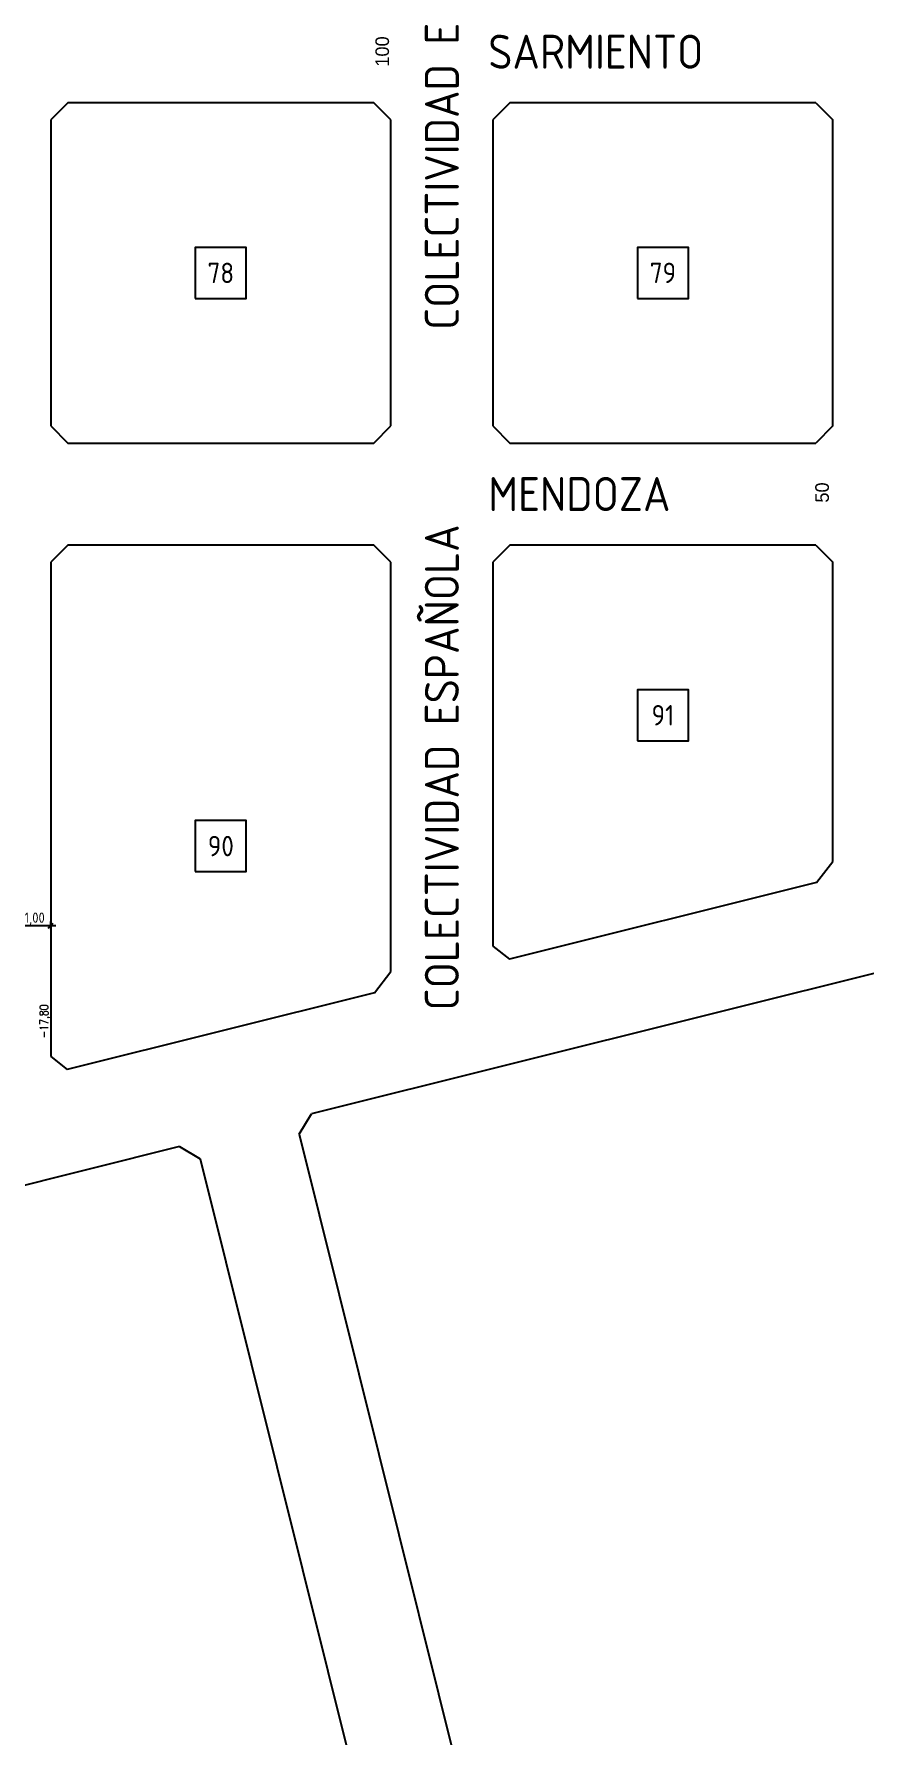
# Model space of a CAD drawing. Extents: x -48 to 13651, y -112 to 3468.
# Drawn here: x 3067 to 3312, y 859 to 1359 of the extents above; entities that cross this region are included whole.
import ezdxf
from ezdxf.enums import TextEntityAlignment as Align

# ---------------------------------------------------------------- set-up
doc = ezdxf.new("R2010")
doc.units = 0
doc.header["$LTSCALE"] = 6
doc.header["$MEASUREMENT"] = 0
doc.layers.get('0').update_dxf_attribs({"linetype": 'CONTINUOUS'})
doc.layers.get('DEFPOINTS').update_dxf_attribs({"linetype": 'CONTINUOUS'})
for name, color, linetype in [('AMPLIACIONES', 2, 'CONTINUOUS'), ('COTA', 2, 'CONTINUOUS'), ('MANZANAS', 7, 'CONTINUOUS'), ('NUMCASA', 12, 'CONTINUOUS'), ('NUMERO-MANZANA', 4, 'CONTINUOUS'), ('PROGRESIVA', 60, 'CONTINUOUS')]:
    doc.layers.add(name, color=color, linetype=linetype)
doc.layers.add('ATENCION', color=7, linetype='CONTINUOUS', plot=False)
doc.styles.add('ABADIMTCONDE', font='isocp.shx')
doc.styles.add('GEOSLAB703LTBT', font='isocp.shx', dxfattribs={"width": 0.9, "height": 8})
doc.styles.add('GOTHICE', font='GOTHICE.shx', dxfattribs={"height": 0.6})
doc.styles.add('ROMANS', font='romans.shx', dxfattribs={"width": 0.8, "height": 2.5})
doc.dimstyles.new('COTA02', dxfattribs={"dimtxt": 3, "dimasz": 1.5, "dimexe": 1.25, "dimexo": 0.625, "dimgap": 0.3, "dimtad": 1, "dimtoh": 1, "dimdsep": 46, "dimlunit": 6, "dimtxsty": 'ABADIMTCONDE', "dimblk1": 'OBLIQUE', "dimblk2": 'OBLIQUE', "dimsah": 1, "dimcen": 2.5, "dimdle": 1.5, "dimclrd": 60, "dimclre": 60, "dimclrt": 256, "dimadec": 0, "dimazin": 0, "dimtfac": 1, "dimtix": 1, "dimtofl": 0, "dimtmove": 0, "dimatfit": 0, "dimldrblk": 'OBLIQUE', "dimfxl": 1, "dimtolj": 1, "dimtzin": 0, "dimarcsym": 0})

# ---------------------------------------------------------------- blocks, each defined once
blk = doc.blocks.new('CUADRADO')
at = {"layer": 'NUMERO-MANZANA', "linetype": 'Continuous'}
blk.add_lwpolyline([(-7.5, -7.5), (7.5, -7.5), (7.5, 7.5), (-7.5, 7.5)], close=True, dxfattribs=at)
blk = doc.blocks.new('_OBLIQUE')
at = {"color": 0, "linetype": 'ByBlock'}
blk.add_line((-0.5, -0.5), (0.5, 0.5), dxfattribs=at)
blk = doc.blocks.new('*D1622')
at = {"layer": 'COTA', "color": 60, "lineweight": -2, "transparency": 16777216}
for p, q in [((3073.73, 1097.28), (3061.62, 1097.28)), ((3063.12, 1096.29), (3063.12, 1098.53)), ((3072.23, 1096.29), (3072.23, 1098.53))]:
    blk.add_line(p, q, dxfattribs=at)
at = {"layer": 'DEFPOINTS', "color": 0, "transparency": 16777216}
for p in [(3063.12, 1097.28), (3063.12, 1095.66), (3072.23, 1095.66)]:
    blk.add_point(p, dxfattribs=at)
at = {"layer": 'COTA', "color": 60, "lineweight": -2, "transparency": 16777216, "xscale": 1.5, "yscale": 1.5, "zscale": 1.5, "rotation": 180}
blk.add_blockref('_OBLIQUE', (3063.12, 1097.28), dxfattribs=at)
at = {"layer": 'COTA', "color": 60, "lineweight": -2, "transparency": 16777216, "xscale": 1.5, "yscale": 1.5, "zscale": 1.5}
blk.add_blockref('_OBLIQUE', (3072.23, 1097.28), dxfattribs=at)
at = {"layer": 'COTA', "transparency": 16777216, "insert": (3067.49, 1099.31), "char_height": 3, "attachment_point": 5, "style": 'ABADIMTCONDE'}
blk.add_mtext('\\A1;1,00', dxfattribs=at)

msp = doc.modelspace()

# ---------------------------------------------------------------- linework, layer by layer
at = {"layer": 'MANZANAS'}
for p, q in [((3077.234, 1339.145), (3072.234, 1334.145)), ((3167.234, 1339.145), (3077.234, 1339.145)), ((3172.234, 1334.145), (3167.234, 1339.145)), ((3207.234, 1339.145), (3202.234, 1334.145)), ((3297.234, 1339.145), (3207.234, 1339.145)), ((3297.234, 1339.145), (3302.234, 1334.145)), ((3072.234, 1334.145), (3072.234, 1244.145)), ((3172.234, 1244.145), (3172.234, 1334.145)), ((3202.234, 1334.145), (3202.234, 1244.145)), ((3302.234, 1244.145), (3302.234, 1334.145)), ((3072.234, 1244.145), (3077.234, 1239.145)), ((3167.234, 1239.145), (3172.234, 1244.145)), ((3202.234, 1244.145), (3207.234, 1239.145)), ((3302.234, 1244.145), (3297.234, 1239.145)), ((3077.234, 1239.145), (3167.234, 1239.145)), ((3207.234, 1239.145), (3297.234, 1239.145)), ((3077.234, 1209.145), (3072.234, 1204.145)), ((3167.234, 1209.145), (3077.234, 1209.145)), ((3172.234, 1204.145), (3167.234, 1209.145)), ((3207.234, 1209.145), (3202.234, 1204.145)), ((3297.234, 1209.145), (3207.234, 1209.145)), ((3297.234, 1209.145), (3302.234, 1204.145)), ((3072.234, 1204.145), (3072.234, 1058.859)), ((3172.234, 1083.791), (3172.234, 1204.145)), ((3202.234, 1204.145), (3202.234, 1091.271)), ((3302.234, 1116.204), (3302.234, 1204.145)), ((3495.631, 1128.505), (3148.897, 1042.055)), ((3297.382, 1109.994), (3302.234, 1116.204)), ((3297.382, 1109.994), (3207.085, 1087.481)), ((3202.234, 1091.271), (3207.085, 1087.481)), ((3167.382, 1077.582), (3172.234, 1083.791)), ((3167.382, 1077.582), (3077.085, 1055.068)), ((3072.234, 1058.859), (3077.085, 1055.068)), ((3145.255, 1035.993), (3148.897, 1042.055)), ((3145.255, 1035.993), (3249.351, 618.49)), ((3110.085, 1032.378), (2557.085, 894.499)), ((3110.085, 1032.378), (3116.147, 1028.736)), ((3116.147, 1028.736), (3228.335, 578.772))]:
    msp.add_line(p, q, dxfattribs=at)
at = {"layer": 'NUMERO-MANZANA'}
msp.add_lwpolyline([(3244.734, 1281.645), (3259.734, 1281.645), (3259.734, 1296.645), (3244.734, 1296.645)], close=True, dxfattribs=at)

# ---------------------------------------------------------------- block references
at = {"layer": 'AMPLIACIONES', "ltscale": 0.1}
for p in [(3122.234, 1289.145), (3252.234, 1159.145), (3122.234, 1120.698)]:
    msp.add_blockref('CUADRADO', p, dxfattribs=at)

# ---------------------------------------------------------------- texts
at = {"layer": 'ATENCION', "style": 'GEOSLAB703LTBT'}
for p in [(3187.234, 1272.415), (3187.234, 1072.415)]:
    msp.add_text('COLECTIVIDAD ESPAÑOLA', height=10, rotation=90, dxfattribs=at).set_placement(p, align=Align.MIDDLE_LEFT)
for s, p in [('SARMIENTO', (3200.887, 1354.145)), ('MENDOZA', (3200.887, 1224.145))]:
    msp.add_text(s, height=10, dxfattribs=at).set_placement(p, align=Align.MIDDLE_LEFT)
at = {"layer": 'NUMCASA', "color": 12, "linetype": 'Continuous', "style": 'GOTHICE'}
for s, p in [('100', (3172.888, 1354.195)), ('50', (3302.234, 1224.596))]:
    msp.add_text(s, height=4, rotation=90, dxfattribs=at).set_placement(p, align=Align.BOTTOM_CENTER)
at = {"layer": 'NUMERO-MANZANA', "style": 'GEOSLAB703LTBT'}
for s, p in [('78', (3122.234, 1289.145)), ('79', (3252.234, 1289.145)), ('91', (3252.234, 1159.145)), ('90', (3122.234, 1120.698))]:
    msp.add_text(s, height=6, dxfattribs=at).set_placement(p, align=Align.MIDDLE)
at = {"layer": 'PROGRESIVA', "style": 'ROMANS', "width": 0.8}
msp.add_text('-17,80', height=2.5, rotation=90, dxfattribs=at).set_placement((3072.234, 1074.145), align=Align.BOTTOM_RIGHT)

# ---------------------------------------------------------------- dimensions: what is measured, and where the dimension line sits
at = {"layer": 'COTA'}
dim = msp.add_linear_dim(base=(3063.119, 1097.282), p1=(3072.234, 1095.663), p2=(3063.119, 1095.663), text='1,00', dimstyle='COTA02', dxfattribs=at)
dim.commit()
dim.dimension.update_dxf_attribs({"geometry": '*D1622', "text_midpoint": (3067.494, 1097.282), "dimtype": 160})

doc.saveas('drawing.dxf')
